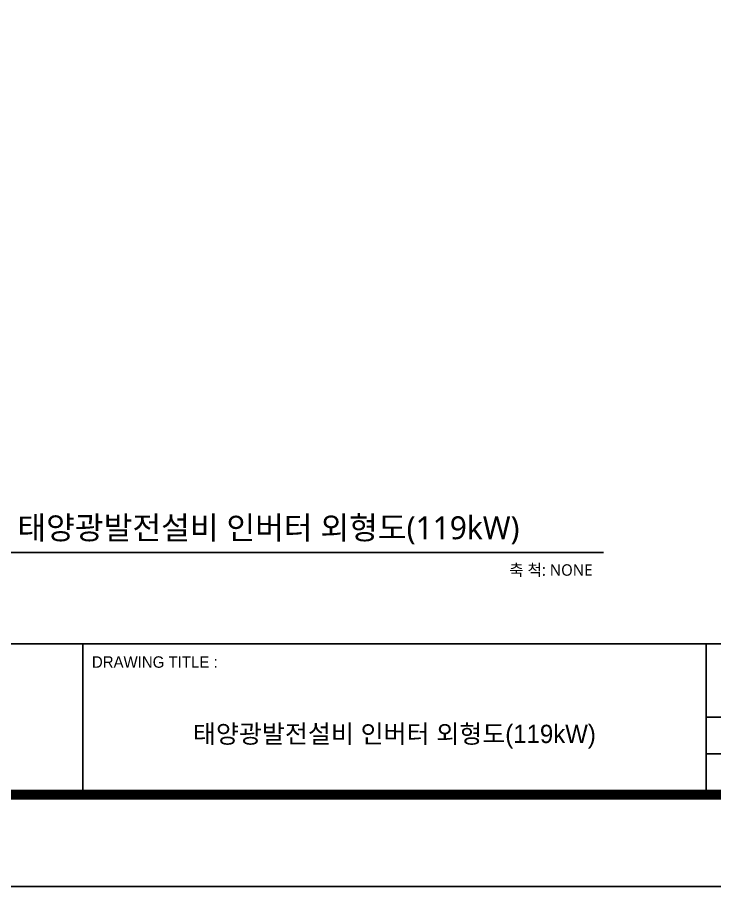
# Model space of a CAD drawing. Header units: millimetres. Extents: x 10297564 to 11610295, y -9287743 to -8409454.
# Drawn here: x 10504337 to 10519552, y -9123565 to -9104600 of the extents above; entities that cross this region are included whole.
import ezdxf
from ezdxf.enums import TextEntityAlignment as Align

# ---------------------------------------------------------------- set-up
doc = ezdxf.new("R2010")
doc.units = ezdxf.units.MM
doc.header["$LTSCALE"] = 100
for name, color, linetype in [('_도곽_마크', 7, 'Continuous'), ('BOX', 7, 'Continuous'), ('BOX_Def', 8, 'Continuous'), ('D-TEXT2', 7, 'Continuous')]:
    doc.layers.add(name, color=color, linetype=linetype)
doc.layers.add('DIJ1-TEXT', color=7, linetype='Continuous', lineweight=5)
doc.layers.add('TITLE', color=7, linetype='Continuous', lineweight=0)
doc.styles.add('MG', font='malgun.ttf')
doc.styles.add('RomanS', font='Dotum.ttf')

# ---------------------------------------------------------------- blocks, each defined once
blk = doc.blocks.new('A$C78AD5414')
at = {"layer": '_도곽_마크'}
for points in [[(400, 53), (280, 53)], [(400, 53), (400, 21)], [(536, 53), (400, 53)], [(536, 53), (536, 21)], [(536, 53), (656, 53)], [(536, 37), (656, 37)], [(536, 29), (656, 29)], [(40, 21), (811, 21)]]:
    blk.add_lwpolyline(points, dxfattribs=at)
at = {"layer": 'BOX', "const_width": 2}
blk.add_lwpolyline([(40, 20), (40, 574), (811, 574), (811, 20)], close=True, dxfattribs=at)
at = {"layer": 'BOX_Def'}
blk.add_lwpolyline([(0, 0), (841, 0), (841, 594), (0, 594)], close=True, dxfattribs=at)
at = {"layer": 'DIJ1-TEXT', "style": 'RomanS'}
blk.add_text('DRAWING TITLE :', height=2.5, dxfattribs=at).set_placement((402, 49), align=Align.MIDDLE_LEFT)

msp = doc.modelspace()

# ---------------------------------------------------------------- linework, layer by layer
at = {"layer": 'D-TEXT2', "color": 3}
msp.add_line((10501666.6, -9116279), (10517129.4, -9116279), dxfattribs=at)

# ---------------------------------------------------------------- block references
at = {"layer": 'TITLE', "color": 4, "xscale": 99.9999999987065, "yscale": 99.9999999987065, "zscale": 99.9999999987065}
msp.add_blockref('A$C78AD5414', (10465764, -9123565.4), dxfattribs=at)

# ---------------------------------------------------------------- texts
at = {"layer": 'D-TEXT2', "color": 0, "style": 'MG'}
msp.add_text('태양광발전설비 인버터 외형도(119kW)', height=500, dxfattribs=at).set_placement((10504337.1, -9115985.6))
msp.add_text('축 척: NONE', height=250, dxfattribs=at).set_placement((10516885.6, -9116657.6), align=Align.MIDDLE_RIGHT)
at = {"layer": 'DIJ1-TEXT', "color": 2, "style": 'RomanS'}
msp.add_text('태양광발전설비 인버터 외형도(119kW)', height=400, dxfattribs=at).set_placement((10512564, -9120265.4), align=Align.MIDDLE)

doc.saveas('drawing.dxf')
